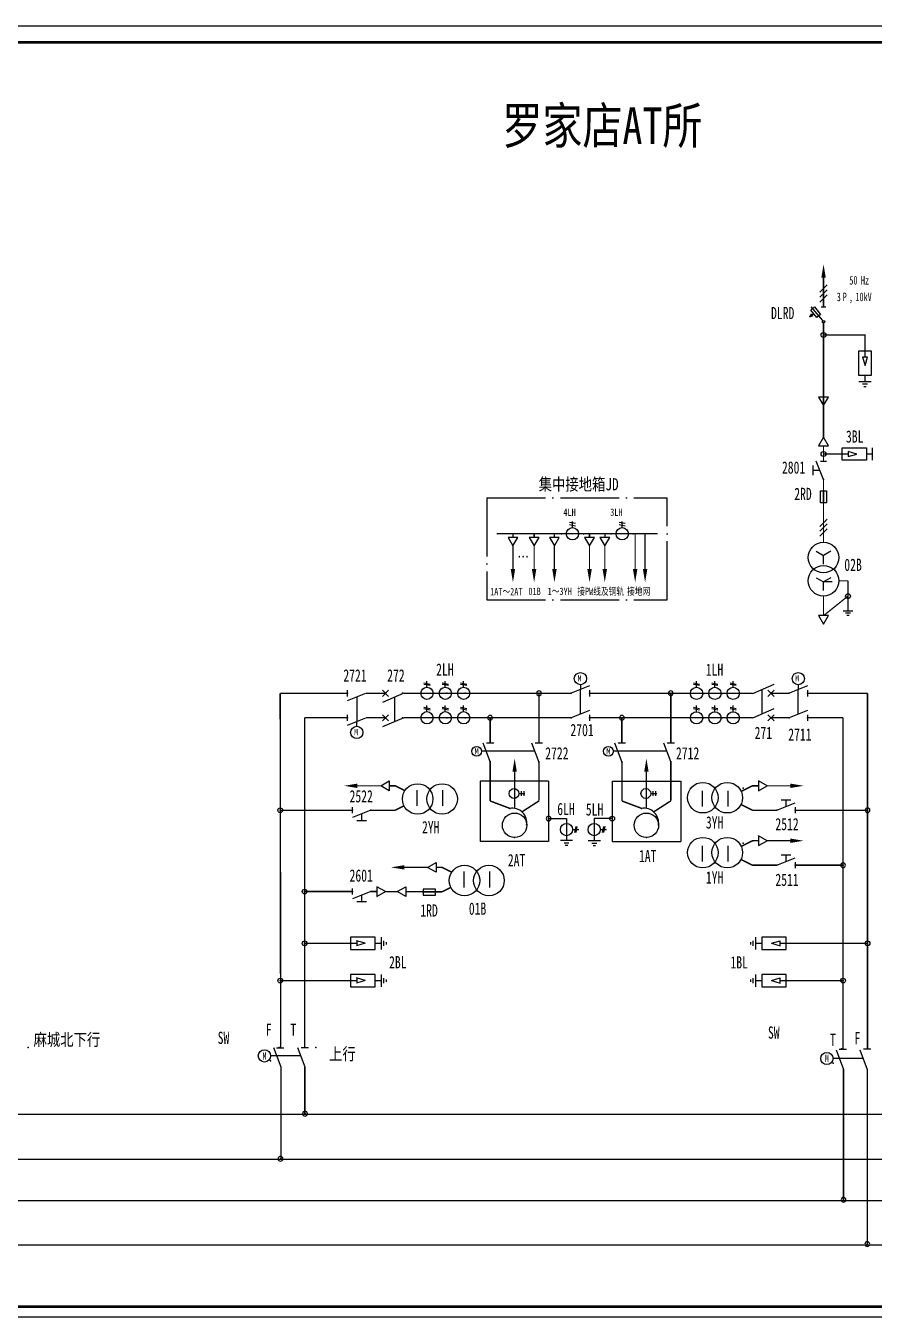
# Model space of a CAD drawing. Header units: millimetres. Extents: x 10667 to 23854, y -3427 to -2899.
# Drawn here: x 12888 to 13235, y -3427 to -2899 of the extents above; entities that cross this region are included whole.
import ezdxf
from ezdxf.enums import TextEntityAlignment as Align

# ---------------------------------------------------------------- set-up
doc = ezdxf.new("R2010")
doc.units = ezdxf.units.MM
doc.header["$LTSCALE"] = 10
doc.linetypes.add('ACAD_ISO04W100', pattern=[30, 24, -3, 0, -3])
doc.linetypes.add('DASHED', pattern=[11, 5, 0.5, 5, 0.5])
for name, color, linetype in [('3', 3, 'Continuous'), ('4', 1, 'Continuous'), ('BBLOCK', 2, 'DASHED'), ('BLOCK', 3, 'Continuous'), ('BOX', 7, 'Continuous'), ('DASHED', 6, 'Continuous'), ('DLINE', 1, 'Continuous'), ('LINE', 7, 'Continuous'), ('PLINE', 1, 'Continuous'), ('TEXT', 2, 'Continuous'), ('设    备', 3, 'Continuous'), ('设备编号', 2, 'Continuous'), ('连 接 线', 1, 'Continuous')]:
    doc.layers.add(name, color=color, linetype=linetype)
doc.styles.add('HZ', font='SimSun.ttf', dxfattribs={"width": 0.7})
doc.styles.add('ITALIC', font='NSimSun.ttf', dxfattribs={"width": 0.7})
doc.styles.add('JH1', font='NSimSun.ttf', dxfattribs={"width": 0.8})
doc.styles.add('ROMNAS', font='NSimSun.ttf', dxfattribs={"width": 0.7})

# ---------------------------------------------------------------- blocks, each defined once
blk = doc.blocks.new('$RDQX')
for p, q in [((-1.25, 2.5), (1.25, 2.5)), ((-1.25, -2.5), (-1.25, 2.5)), ((1.25, 2.5), (1.25, -2.5)), ((1.25, -2.5), (-1.25, -2.5))]:
    blk.add_line(p, q)
at = {"layer": 'DLINE', "const_width": 0.6}
blk.add_lwpolyline([(0, 2.5), (0, -2.5)], dxfattribs=at)
at = {"layer": 'DLINE'}
for p in [(0, 2.5), (0, -2.5)]:
    blk.add_point(p, dxfattribs=at)
at = {"style": 'HZ', "width": 0.76}
blk.add_attdef('序号', (1.71, -2.68), '', height=4, dxfattribs=at)
at = {"style": 'HZ', "width": 0.76, "flags": 1}
for tag, p in [('符号', (1.59, -7.12)), ('名称', (1.59, -11.42)), ('规格', (1.59, -20.01)), ('型号', (1.59, -15.71)), ('单位', (1.59, -24.45)), ('数量', (1.84, -28.88))]:
    blk.add_attdef(tag, p, '', height=4, dxfattribs=at)
blk = doc.blocks.new('$JT')
at = {"color": 3}
blk.add_lwpolyline([(0, 0, 1.8, 0, 0), (0, 5.41, 0, 0, 0)], format="xyseb", dxfattribs=at)
blk = doc.blocks.new('$$LHX')
for p, q in [((3.79, 1.25), (3.29, -1.25)), ((4.29, 1.25), (3.79, -1.25)), ((2.5, 0), (5, 0))]:
    blk.add_line(p, q)
blk.add_circle((0, 0), 2.5)
blk = doc.blocks.new('$$POINT', base_point=(176.43, 371.44))
blk.add_point((176.43, 371.44))
blk = doc.blocks.new('$$DD', base_point=(181.79, 368.35))
at = {"layer": 'BLOCK', "color": 2}
blk.add_circle((181.79, 368.35), 0.971, dxfattribs=at)
at = {"xscale": 1.428571, "yscale": 1.428571, "zscale": 1.428571}
for rotation in [270, 180, 90]:
    blk.add_blockref('$$POINT', (181.79, 368.35), dxfattribs=dict(at, rotation=rotation))
blk.add_blockref('$$POINT', (181.79, 368.35), dxfattribs=at)
blk = doc.blocks.new('$BLQX')
for p, q in [((-2.5, -10), (-2.5, 0)), ((-2.5, 0), (2.5, 0)), ((2.5, 0), (2.5, -10)), ((0, -6), (-1.08, -2.46)), ((-1.07, -2.5), (1.08, -2.5)), ((0, -6), (1.08, -2.46)), ((2.5, -10), (-2.5, -10)), ((-2.5, -12.5), (2.5, -12.5)), ((-1, -13.5), (1, -13.5)), ((-0.5, -14.5), (0.5, -14.5))]:
    blk.add_line(p, q)
at = {"layer": 'DLINE', "const_width": 0.6}
for points in [[(0, -2.5), (0, 0)], [(0, -10), (0, -12.5)]]:
    blk.add_lwpolyline(points, dxfattribs=at)
at = {"style": 'HZ', "width": 0.76, "flags": 1}
for tag, p in [('符号', (3.73, -14.77)), ('名称', (3.73, -19.07)), ('型号', (3.73, -23.36)), ('规格', (3.73, -27.66)), ('单位', (3.73, -32.1)), ('数量', (3.99, -36.53))]:
    blk.add_attdef(tag, p, '', height=4, dxfattribs=at)
at = {"style": 'HZ', "width": 0.76}
blk.add_attdef('序号', (3.86, -10.33), '', height=4, dxfattribs=at)
blk = doc.blocks.new('$ZOBYQX')
blk.add_circle((0, 0), 5)
blk.add_arc((-1, 1), 6, 350.5377, 99.4623)
for p in [(-1.99, 6.92), (0, -5)]:
    blk.add_point(p)
at = {"style": 'HZ', "width": 0.76}
blk.add_attdef('序号', (5.33, -2.35), '', height=4, dxfattribs=at)
at = {"style": 'HZ', "width": 0.76, "flags": 1}
for tag, p in [('符号', (5.21, -6.8)), ('名称', (5.21, -11.09)), ('规格', (5.21, -19.68)), ('型号', (5.21, -15.39)), ('单位', (5.21, -24.12)), ('数量', (5.46, -28.55))]:
    blk.add_attdef(tag, p, '', height=4, dxfattribs=at)

msp = doc.modelspace()

# ---------------------------------------------------------------- linework, layer by layer
for p, q in [((13210.18, -3082.57), (13210.18, -3078.57)), ((13214.44, -3084.32), (13211.44, -3076.82)), ((13213.19, -3076.82), (13215.69, -3076.82)), ((13212.94, -3080.57), (13210.18, -3080.57)), ((13114.97, -3168.22), (13114.97, -3170.22)), ((13185.47, -3171.74), (13194.22, -3167.99)), ((13204.12, -3168.22), (13204.12, -3170.22)), ((13019.72, -3172.97), (13019.72, -3170.47)), ((13019.72, -3174.72), (13027.22, -3171.72)), ((13023.47, -3173.22), (13023.47, -3183.22)), ((13034.03, -3170.47), (13036.53, -3172.97)), ((13034.03, -3172.97), (13036.53, -3170.47)), ((13042.78, -3171.72), (13034.03, -3175.47)), ((13118.72, -3168.72), (13111.22, -3171.72)), ((13114.97, -3180.22), (13114.97, -3170.22)), ((13118.72, -3170.47), (13118.72, -3172.97)), ((13194.22, -3172.99), (13191.72, -3170.49)), ((13194.22, -3170.49), (13191.72, -3172.99)), ((13207.87, -3168.72), (13200.37, -3171.72)), ((13204.12, -3180.22), (13204.12, -3170.22)), ((13207.87, -3170.47), (13207.87, -3172.97)), ((13118.72, -3178.72), (13111.22, -3181.72)), ((13185.47, -3181.74), (13194.22, -3177.99)), ((13207.87, -3178.72), (13200.37, -3181.72)), ((13019.72, -3182.97), (13019.72, -3180.47)), ((13019.72, -3184.72), (13027.22, -3181.72)), ((13023.47, -3185.22), (13023.47, -3183.22)), ((13034.03, -3182.97), (13036.53, -3180.47)), ((13034.03, -3180.47), (13036.53, -3182.97)), ((13042.78, -3181.72), (13034.03, -3185.47)), ((13118.72, -3180.47), (13118.72, -3182.97)), ((13194.22, -3180.49), (13191.72, -3182.99)), ((13194.22, -3182.99), (13191.72, -3180.49)), ((13207.87, -3180.47), (13207.87, -3182.97)), ((13089.78, -3212.75), (13092.3, -3212.75)), ((13090.84, -3213.69), (13090.84, -3211.69)), ((13091.84, -3211.69), (13091.84, -3213.69)), ((13143.69, -3212.75), (13146.21, -3212.75)), ((13144.75, -3213.69), (13144.75, -3211.69)), ((13145.75, -3211.69), (13145.75, -3213.69)), ((13197.11, -3215.28), (13201.11, -3215.28)), ((13199.11, -3218.04), (13199.11, -3215.28)), ((13021.74, -3220.79), (13021.74, -3218.29)), ((13029.24, -3219.54), (13021.74, -3222.54)), ((13025.49, -3221.04), (13025.49, -3223.8)), ((13195.36, -3219.54), (13202.86, -3216.54)), ((13202.86, -3218.29), (13202.86, -3220.79)), ((13027.49, -3223.8), (13023.49, -3223.8)), ((13111.78, -3231.96), (13106.78, -3231.96)), ((13110.28, -3232.96), (13108.28, -3232.96)), ((13109.78, -3233.96), (13108.78, -3233.96)), ((13118.15, -3231.96), (13123.15, -3231.96)), ((13119.65, -3232.96), (13121.65, -3232.96)), ((13120.15, -3233.96), (13121.15, -3233.96)), ((13195.36, -3242.01), (13202.86, -3239.01)), ((13197.11, -3237.75), (13201.11, -3237.75)), ((13199.11, -3240.51), (13199.11, -3237.75)), ((13202.86, -3240.76), (13202.86, -3243.26)), ((13021.74, -3254.04), (13021.74, -3251.54)), ((13029.24, -3252.79), (13021.74, -3255.79)), ((13027.49, -3257.05), (13023.49, -3257.05)), ((13025.49, -3254.29), (13025.49, -3257.05))]:
    msp.add_line(p, q)
at = {"color": 7}
for p, q in [((13213.19, -3088.89), (13215.69, -3088.89)), ((13213.19, -3093.89), (13213.19, -3088.89)), ((13215.69, -3088.89), (13215.69, -3093.89)), ((13215.69, -3093.89), (13213.19, -3093.89)), ((13110.47, -3101.69), (13112.97, -3102.19)), ((13110.47, -3102.69), (13112.97, -3103.19)), ((13111.72, -3103.98), (13111.72, -3101.48)), ((13130.84, -3101.69), (13133.34, -3102.19)), ((13130.84, -3102.69), (13133.34, -3103.19)), ((13132.09, -3103.98), (13132.09, -3101.48))]:
    msp.add_line(p, q, dxfattribs=at)
at = {"color": 3}
for p, q in [((13096.35, -3195.41), (13074.54, -3195.41)), ((13150.26, -3195.41), (13128.45, -3195.41))]:
    msp.add_line(p, q, dxfattribs=at)
at = {"color": 7, "const_width": 0.5}
for points in [[(13107.22, -3106.48), (13116.22, -3106.48)], [(13127.59, -3106.48), (13136.59, -3106.48)]]:
    msp.add_lwpolyline(points, dxfattribs=at)
at = {"color": 7}
for points in [[(13087.38, -3120.94, 1.8, 0, 0), (13087.38, -3126.35, 0, 0, 0)], [(13096.05, -3120.94, 1.8, 0, 0), (13096.05, -3126.35, 0, 0, 0)], [(13104.35, -3120.94, 1.8, 0, 0), (13104.36, -3126.35, 0, 0, 0)], [(13118.72, -3120.94, 1.8, 0, 0), (13118.72, -3126.35, 0, 0, 0)], [(13124.95, -3120.94, 1.8, 0, 0), (13124.95, -3126.35, 0, 0, 0)], [(13137.39, -3120.94, 1.8, 0, 0), (13137.39, -3126.35, 0, 0, 0)], [(13141.44, -3120.94, 1.8, 0, 0), (13141.44, -3126.35, 0, 0, 0)], [(13088.07, -3203.78, 1.8, 0, 0), (13088.07, -3198.37, 0, 0, 0)], [(13141.98, -3203.78, 1.8, 0, 0), (13141.98, -3198.37, 0, 0, 0)]]:
    msp.add_lwpolyline(points, format="xyseb", dxfattribs=at)
at = {"color": 1, "const_width": 0.6}
for points in [[(13088.07, -3203.78), (13088.07, -3218.93)], [(13141.98, -3203.78), (13141.98, -3218.93)], [(13086.07, -3218.76), (13078.07, -3215.76)], [(13091.02, -3220.23), (13098.04, -3215.71)], [(13139.98, -3218.76), (13131.98, -3215.76)], [(13144.93, -3220.23), (13151.95, -3215.71)]]:
    msp.add_lwpolyline(points, dxfattribs=at)
at = {"color": 7}
for centre, radius in [((13111.72, -3106.48), 2.5), ((13132.09, -3106.48), 2.5), ((13214.44, -3116.21), 6.25)]:
    msp.add_circle(centre, radius, dxfattribs=at)
for centre, radius in [((13114.97, -3165.72), 2.5), ((13204.12, -3165.72), 2.5), ((13023.47, -3187.72), 2.5), ((13087.84, -3212.69), 2), ((13141.75, -3212.69), 2)]:
    msp.add_circle(centre, radius)
for p in [(13214.44, -3076.82), (13214.44, -3084.32), (13019.72, -3171.72), (13042.22, -3171.72), (13060.28, -3171.72), (13067.78, -3171.72), (13111.22, -3171.72), (13118.72, -3171.72), (13165.47, -3171.74), (13172.97, -3171.74), (13200.37, -3171.72), (13207.87, -3171.72), (13019.72, -3181.72), (13042.22, -3181.72), (13060.28, -3181.72), (13067.78, -3181.72), (13111.22, -3181.72), (13118.72, -3181.72), (13165.47, -3181.74), (13172.97, -3181.74), (13200.37, -3181.72), (13207.87, -3181.72), (13021.74, -3219.54), (13029.24, -3219.54), (13195.36, -3219.54), (13202.86, -3219.54), (13195.36, -3242.01), (13202.86, -3242.01), (13021.74, -3252.79), (13029.24, -3252.79)]:
    msp.add_point(p)
for p in [(13107.22, -3106.48), (13116.22, -3106.48), (13127.59, -3106.48), (13136.59, -3106.48)]:
    msp.add_point(p, dxfattribs=at)
at = {"color": 4}
for p in [(13078.04, -3191.91), (13098.04, -3191.91), (13131.95, -3191.91), (13151.95, -3191.91), (13078.04, -3199.91), (13098.04, -3199.91), (13131.95, -3199.91), (13151.95, -3199.91)]:
    msp.add_point(p, dxfattribs=at)
at = {"layer": '4', "color": 5}
for p, q in [((12671.91, -3343.83), (12998.17, -3343.83)), ((12943.05, -3343.83), (13449.62, -3343.83)), ((12671.92, -3362.22), (12996.77, -3362.22)), ((12941.93, -3362.22), (13453.56, -3362.22)), ((12672.36, -3379.08), (12998.75, -3379.08)), ((12944.25, -3379.08), (13448.3, -3379.08)), ((12672.51, -3397.22), (12993.97, -3397.22)), ((12939.46, -3397.22), (13332.66, -3397.22))]:
    msp.add_line(p, q, dxfattribs=at)
at = {"layer": '4', "color": 2}
msp.add_lwpolyline([(10666.54, -2898.77), (23853.86, -2898.77), (23853.86, -3426.84), (10666.54, -3426.84)], close=True, dxfattribs=at)
at = {"layer": 'BBLOCK', "linetype": 'Continuous'}
for p, q in [((13039.03, -3183.33), (13039.03, -3173.33)), ((13189.22, -3170.13), (13189.22, -3180.13))]:
    msp.add_line(p, q, dxfattribs=at)
at = {"layer": 'BLOCK', "color": 7}
for p, q in [((13214.44, -3067.04), (13212.44, -3070.51)), ((13216.44, -3070.51), (13214.44, -3067.04)), ((13212.44, -3070.51), (13216.44, -3070.51)), ((13215.94, -3100.46), (13212.94, -3103.46)), ((13215.94, -3102.46), (13212.94, -3105.46)), ((13215.94, -3104.46), (13212.94, -3107.46)), ((13085.38, -3107.98), (13087.38, -3111.44)), ((13089.38, -3107.98), (13085.38, -3107.98)), ((13087.38, -3111.44), (13089.38, -3107.98)), ((13094.05, -3107.98), (13096.05, -3111.44)), ((13098.05, -3107.98), (13094.05, -3107.98)), ((13096.05, -3111.44), (13098.05, -3107.98)), ((13106.35, -3107.98), (13102.35, -3107.98)), ((13102.35, -3107.98), (13104.35, -3111.44)), ((13104.35, -3111.44), (13106.35, -3107.98)), ((13116.72, -3107.98), (13118.72, -3111.44)), ((13120.72, -3107.98), (13116.72, -3107.98)), ((13118.72, -3111.44), (13120.72, -3107.98)), ((13122.95, -3107.98), (13124.95, -3111.44)), ((13126.95, -3107.98), (13122.95, -3107.98)), ((13124.95, -3111.44), (13126.95, -3107.98)), ((13216.44, -3139.96), (13212.44, -3139.96)), ((13212.44, -3139.96), (13214.44, -3143.42)), ((13214.44, -3143.42), (13216.44, -3139.96)), ((13222.44, -3137.96), (13226.44, -3137.96)), ((13225.44, -3138.96), (13223.44, -3138.96)), ((13224.94, -3139.96), (13223.94, -3139.96))]:
    msp.add_line(p, q, dxfattribs=at)
at = {"layer": 'BLOCK'}
for p, q in [((13075.04, -3191.91), (13078.04, -3199.91)), ((13076.54, -3191.91), (13079.54, -3191.91)), ((13095.04, -3191.91), (13098.04, -3199.91)), ((13096.54, -3191.91), (13099.54, -3191.91)), ((13128.95, -3191.91), (13131.95, -3199.91)), ((13130.45, -3191.91), (13133.45, -3191.91)), ((13148.95, -3191.91), (13151.95, -3199.91)), ((13150.45, -3191.91), (13153.45, -3191.91)), ((13048.2, -3217.78), (13048.2, -3211.28)), ((13058.7, -3217.78), (13058.7, -3211.28)), ((13164.77, -3211.57), (13164.77, -3218.07)), ((13175.27, -3211.57), (13175.27, -3218.07)), ((13164.77, -3234.04), (13164.77, -3240.54)), ((13175.27, -3234.04), (13175.27, -3240.54)), ((13067.36, -3251.14), (13067.36, -3244.64)), ((13077.86, -3251.14), (13077.86, -3244.64))]:
    msp.add_line(p, q, dxfattribs=at)
at = {"layer": 'BLOCK', "linetype": 'DASHED'}
for p, q in [((13101.95, -3207.66), (13073.91, -3207.66)), ((13073.91, -3207.66), (13073.91, -3232.33)), ((13101.95, -3207.66), (13101.95, -3232.33)), ((13127.98, -3207.66), (13127.98, -3232.33)), ((13127.98, -3207.66), (13156.02, -3207.66)), ((13156.02, -3207.66), (13156.02, -3232.33)), ((13101.95, -3232.33), (13073.91, -3232.33)), ((13127.98, -3232.33), (13156.02, -3232.33))]:
    msp.add_line(p, q, dxfattribs=at)
at = {"layer": 'BLOCK', "color": 5}
for p, q in [((13101.95, -3222.94), (13107.1, -3222.94)), ((13107.1, -3222.94), (13109.28, -3222.94)), ((13109.28, -3222.94), (13109.28, -3231.96)), ((13120.65, -3222.94), (13120.65, -3231.96)), ((13122.83, -3222.94), (13120.65, -3222.94)), ((13127.98, -3222.94), (13122.83, -3222.94))]:
    msp.add_line(p, q, dxfattribs=at)
at = {"layer": 'BLOCK', "color": 7}
for centre, radius in [((13214.44, -3125.71), 6.25), ((13224.44, -3131.96), 1)]:
    msp.add_circle(centre, radius, dxfattribs=at)
at = {"layer": 'BLOCK'}
for centre, radius in [((13072.54, -3195.41), 2), ((13126.45, -3195.41), 2), ((13048.4, -3214.93), 6.25), ((13058.4, -3214.93), 6.25), ((13165.06, -3214.41), 6.25), ((13175.06, -3214.41), 6.25), ((13165.06, -3236.88), 6.25), ((13175.06, -3236.88), 6.25), ((13067.56, -3248.29), 6.25), ((13077.56, -3248.29), 6.25)]:
    msp.add_circle(centre, radius, dxfattribs=at)
at = {"layer": 'BOX', "const_width": 1.05}
msp.add_lwpolyline([(10677.66, -2905.48), (23845.41, -2905.48), (23845.41, -3422.56), (10677.66, -3422.56)], close=True, dxfattribs=at)
at = {"layer": 'DASHED', "color": 7, "linetype": 'DASHED', "ltscale": 0.5, "const_width": 0.5}
for points in [[(13087.38, -3111.44), (13087.38, -3121.44)], [(13096.05, -3111.44), (13096.05, -3121.44)], [(13104.35, -3111.44), (13104.35, -3121.44)]]:
    msp.add_lwpolyline(points, dxfattribs=at)
at = {"layer": 'DLINE', "const_width": 0.6}
for points in [[(13019.72, -3171.72), (12992.17, -3171.72)], [(12992.17, -3171.72), (12992.36, -3316.7)], [(13027.22, -3171.72), (13035.28, -3171.72)], [(13042.78, -3171.72), (13111.22, -3171.72)], [(13098.04, -3191.91), (13098.04, -3171.72)], [(13118.72, -3171.72), (13185.51, -3171.72)], [(13151.95, -3191.91), (13151.95, -3171.72)], [(13192.99, -3171.72), (13200.37, -3171.72)], [(13207.87, -3171.72), (13232.44, -3171.72)], [(13232.44, -3316.95), (13232.44, -3171.72)], [(13019.72, -3181.72), (13002.17, -3181.72)], [(13002.17, -3200.75), (13002.17, -3181.72)], [(13035.28, -3181.72), (13027.22, -3181.72)], [(13042.78, -3181.72), (13111.22, -3181.72)], [(13078.04, -3191.91), (13078.04, -3181.72)], [(13118.72, -3181.72), (13185.51, -3181.72)], [(13131.95, -3191.91), (13131.95, -3181.72)], [(13192.95, -3181.72), (13200.37, -3181.72)], [(13207.87, -3181.72), (13222.44, -3181.72)], [(13222.44, -3250.66), (13222.44, -3181.72)], [(13078.07, -3199.36), (13078.07, -3215.76)], [(13098.07, -3199.36), (13098.07, -3212.26)], [(13131.98, -3199.36), (13131.98, -3215.76)], [(13151.98, -3199.36), (13151.98, -3212.26)], [(13002.17, -3316.48), (13002.17, -3200.75)], [(13078.07, -3211.56), (13078.07, -3215.6)], [(13098.07, -3211.56), (13098.07, -3215.6)], [(13131.98, -3211.56), (13131.98, -3215.6)], [(13151.98, -3211.56), (13151.98, -3215.6)], [(13021.74, -3219.54), (12992.17, -3219.54)], [(13039.24, -3219.54), (13029.24, -3219.54)], [(13185.36, -3219.54), (13195.36, -3219.54)], [(13202.86, -3219.54), (13232.44, -3219.54)], [(13185.36, -3242.01), (13195.36, -3242.01)], [(13202.86, -3242.01), (13222.44, -3242.01)], [(13021.74, -3252.79), (13002.17, -3252.79)], [(13058.41, -3252.9), (13043.52, -3252.79)], [(13222.44, -3317.28), (13222.44, -3250.66)], [(13020.99, -3273.96), (13002.17, -3273.96)], [(13199.2, -3273.96), (13232.44, -3273.96)], [(13020.99, -3289.21), (12992.17, -3289.21)], [(13199.2, -3289.21), (13222.44, -3289.21)]]:
    msp.add_lwpolyline(points, dxfattribs=at)
at = {"layer": 'LINE', "color": 7, "linetype": 'DASHED'}
for p, q in [((13215.94, -3004.72), (13212.94, -3007.72)), ((13215.94, -3006.72), (13212.94, -3009.72)), ((13215.94, -3008.72), (13212.94, -3011.72)), ((13228.93, -3031.73), (13233.93, -3031.73)), ((13228.93, -3041.73), (13228.93, -3031.73)), ((13232.43, -3034.23), (13230.43, -3034.23)), ((13230.43, -3034.23), (13231.43, -3037.73)), ((13231.43, -3037.73), (13232.43, -3034.23)), ((13233.93, -3031.73), (13233.93, -3041.73)), ((13233.93, -3041.73), (13228.93, -3041.73)), ((13228.93, -3044.23), (13233.93, -3044.23)), ((13230.43, -3045.23), (13232.43, -3045.23)), ((13230.93, -3046.23), (13231.93, -3046.23)), ((13216.44, -3050.62), (13212.44, -3050.62)), ((13212.44, -3050.62), (13214.44, -3054.09)), ((13214.44, -3054.09), (13216.44, -3050.62))]:
    msp.add_line(p, q, dxfattribs=at)
at = {"layer": 'LINE', "color": 7, "linetype": 'ACAD_ISO04W100', "ltscale": 0.1}
for p, q in [((13076.7, -3091.8), (13150.48, -3091.8)), ((13076.7, -3091.8), (13076.7, -3133.48)), ((13150.48, -3133.48), (13150.48, -3091.8)), ((13076.7, -3133.48), (13150.48, -3133.48))]:
    msp.add_line(p, q, dxfattribs=at)
at = {"layer": 'LINE', "color": 7, "linetype": 'DASHED'}
msp.add_lwpolyline([(13214.44, -3001.72, 1.8, 0, 0), (13214.44, -2996.31, 0, 0, 0)], format="xyseb", dxfattribs=at)
at = {"layer": 'LINE', "color": 7, "linetype": 'DASHED', "const_width": 0.6}
for points in [[(13214.44, -3001.22), (13214.44, -3013.72)], [(13214.44, -3019.72), (13214.44, -3026.22)], [(13214.44, -3025.22), (13231.44, -3025.22), (13231.44, -3031.72)], [(13214.44, -3026.22), (13214.44, -3067.01)], [(13231.43, -3034.23), (13231.43, -3031.73)], [(13231.43, -3041.73), (13231.43, -3044.23)]]:
    msp.add_lwpolyline(points, dxfattribs=at)
at = {"layer": 'LINE', "color": 7, "linetype": 'DASHED'}
msp.add_circle((13214.44, -3025.22), 1, dxfattribs=at)
at = {"layer": 'PLINE', "color": 7}
msp.add_line((13124.95, -3106.48), (13124.95, -3107.98), dxfattribs=at)
for points, const_width in [([(13214.44, -3070.51), (13214.44, -3076.82)], 0.5), ([(13214.44, -3088.89), (13214.44, -3093.89)], 0.6), ([(13214.44, -3084.32), (13214.44, -3109.96)], 0.5), ([(13080.75, -3106.48), (13146.53, -3106.48)], 0.5), ([(13087.38, -3106.48), (13087.38, -3107.98)], 0.6), ([(13096.05, -3106.48), (13096.05, -3107.98)], 0.6), ([(13104.35, -3106.48), (13104.35, -3107.98)], 0.6), ([(13118.72, -3106.48), (13118.72, -3107.98)], 0.6), ([(13137.39, -3106.34), (13137.39, -3120.94)], 0.5), ([(13141.44, -3106.34), (13141.44, -3120.94)], 0.5), ([(13118.72, -3111.44), (13118.72, -3121.44)], 0.5), ([(13124.95, -3111.44), (13124.95, -3121.44)], 0.5), ([(13220.69, -3125.71), (13224.44, -3125.71)], 0.5), ([(13224.44, -3125.71), (13224.44, -3131.96)], 0.5), ([(13214.44, -3131.96), (13214.44, -3139.96)], 0.5), ([(13224.44, -3131.96), (13214.44, -3139.96)], 0.5), ([(13224.44, -3131.96), (13224.44, -3137.96)], 0.5)]:
    msp.add_lwpolyline(points, dxfattribs=dict(at, const_width=const_width))
at = {"layer": 'PLINE', "const_width": 0.6}
for points in [[(12992.47, -3324.38), (12992.48, -3362.08)], [(13002.22, -3324.49), (13002.24, -3343.61)], [(13222.58, -3325.41), (13222.59, -3378.91)], [(13232.33, -3325.52), (13232.35, -3396.74)]]:
    msp.add_lwpolyline(points, dxfattribs=at)
at = {"layer": 'PLINE', "color": 7}
for p in [(13214.44, -3088.89), (13214.44, -3093.89)]:
    msp.add_point(p, dxfattribs=at)
at = {"layer": '设    备', "color": 3}
for p, q in [((13209.18, -3014.98), (13210.72, -3013.71)), ((13211.72, -3018.07), (13209.18, -3014.98)), ((13214.12, -3019.33), (13209.44, -3013.72)), ((13210.72, -3013.71), (13213.26, -3016.8)), ((13213.44, -3013.72), (13215.44, -3013.72)), ((13210.45, -3016.53), (13208.9, -3017.8)), ((13208.9, -3017.8), (13209.68, -3016.6)), ((13208.9, -3017.8), (13210.23, -3017.27)), ((13213.26, -3016.8), (13211.72, -3018.07)), ((13222.01, -3076.36), (13222.01, -3071.36)), ((13222.01, -3071.36), (13232.01, -3071.36)), ((13224.51, -3072.86), (13224.51, -3074.86)), ((13228.01, -3073.86), (13224.51, -3072.86)), ((13232.01, -3071.36), (13232.01, -3076.36)), ((13234.51, -3076.36), (13234.51, -3071.36)), ((13232.01, -3076.36), (13222.01, -3076.36)), ((13224.51, -3074.86), (13228.01, -3073.86)), ((13000.5, -3320), (12988.22, -3320)), ((13230.61, -3321.04), (13218.33, -3321.04))]:
    msp.add_line(p, q, dxfattribs=at)
at = {"layer": '设    备', "color": 7}
for p, q in [((13211.41, -3113.6), (13214.44, -3115.35)), ((13217.47, -3113.6), (13214.44, -3115.35)), ((13214.44, -3118.85), (13214.44, -3115.35)), ((13211.41, -3124.43), (13214.44, -3126.18)), ((13217.47, -3124.43), (13214.44, -3126.18)), ((13217.94, -3126.18), (13214.44, -3126.18)), ((13214.44, -3129.68), (13214.44, -3126.18))]:
    msp.add_line(p, q, dxfattribs=at)
at = {"layer": '设    备'}
for p, q in [((12989.49, -3316.5), (12992.49, -3324.5)), ((12990.72, -3316.71), (12993.72, -3316.71)), ((12999.22, -3316.5), (13002.22, -3324.5)), ((13000.72, -3316.5), (13003.72, -3316.5)), ((13219.6, -3317.54), (13222.6, -3325.54)), ((13220.83, -3317.26), (13223.83, -3317.26)), ((13229.33, -3317.54), (13232.33, -3325.54)), ((13230.83, -3317.05), (13233.83, -3317.05))]:
    msp.add_line(p, q, dxfattribs=at)
at = {"layer": '设    备', "color": 3, "const_width": 0.6}
for points in [[(13224.51, -3073.86), (13222.01, -3073.86)], [(13232.01, -3073.86), (13234.51, -3073.86)]]:
    msp.add_lwpolyline(points, dxfattribs=at)
at = {"layer": '设    备'}
for centre, radius in [((13214.44, -3019.72), 0.5), ((12985.72, -3320), 2.5), ((13215.83, -3321.04), 2.5)]:
    msp.add_circle(centre, radius, dxfattribs=at)
at = {"layer": '设    备', "color": 3}
for p in [(13181.61, -3210.56), (13181.61, -3233.03)]:
    msp.add_point(p, dxfattribs=at)
at = {"layer": '设    备'}
for p in [(12889.09, -3316.51), (12991.72, -3316.5), (13006.72, -3316.5), (13221.83, -3317.05)]:
    msp.add_point(p, dxfattribs=at)
at = {"layer": '设    备', "color": 4}
for p in [(12988.23, -3321.99), (13218.34, -3323.03)]:
    msp.add_point(p, dxfattribs=at)
at = {"layer": '连 接 线', "color": 3}
for p, q in [((13033.28, -3209.54), (13036.74, -3207.54)), ((13036.74, -3211.54), (13033.28, -3209.54)), ((13036.74, -3207.54), (13036.74, -3211.54)), ((13191.33, -3209.54), (13187.86, -3207.54)), ((13187.86, -3207.54), (13187.86, -3211.54)), ((13187.86, -3211.54), (13191.33, -3209.54)), ((13187.86, -3230.01), (13187.86, -3234.01)), ((13191.33, -3232.01), (13187.86, -3230.01)), ((13187.86, -3234.01), (13191.33, -3232.01)), ((13052.44, -3242.9), (13055.91, -3240.9)), ((13055.91, -3240.9), (13055.91, -3244.9)), ((13055.91, -3244.9), (13052.44, -3242.9)), ((13035.21, -3252.79), (13031.74, -3250.79)), ((13031.74, -3250.79), (13031.74, -3254.79)), ((13031.74, -3254.79), (13035.21, -3252.79)), ((13040.05, -3252.79), (13043.52, -3250.79)), ((13043.52, -3254.79), (13040.05, -3252.79)), ((13043.52, -3250.79), (13043.52, -3254.79))]:
    msp.add_line(p, q, dxfattribs=at)
at = {"layer": '连 接 线', "const_width": 0.6}
for points in [[(13214.44, -3073.85), (13222, -3073.85)], [(13039.24, -3209.54), (13036.74, -3209.54)], [(13185.36, -3209.54), (13187.86, -3209.54)], [(13185.36, -3232.01), (13187.86, -3232.01)], [(13058.41, -3242.9), (13055.91, -3242.9)], [(13029.24, -3252.79), (13031.74, -3252.79)]]:
    msp.add_lwpolyline(points, dxfattribs=at)
at = {"layer": '连 接 线', "color": 6, "linetype": 'DASHED', "ltscale": 0.5, "const_width": 0.5}
for points in [[(13033.28, -3209.54), (13023.28, -3209.54)], [(13191.33, -3209.54), (13201.33, -3209.54)], [(13191.33, -3232.01), (13201.33, -3232.01)], [(13052.44, -3242.9), (13042.44, -3242.9)], [(13035.21, -3252.79), (13040.05, -3252.79)]]:
    msp.add_lwpolyline(points, dxfattribs=at)
at = {"layer": '连 接 线', "color": 3, "const_width": 0.6}
for points in [[(13039.24, -3209.54), (13043.17, -3211.5)], [(13185.36, -3209.54), (13180.76, -3211.84)], [(13039.24, -3219.54), (13042.82, -3217.75)], [(13185.36, -3219.54), (13180.66, -3217.19)], [(13185.36, -3232.01), (13180.76, -3234.31)], [(13185.36, -3242.01), (13180.66, -3239.66)], [(13058.41, -3242.9), (13062.33, -3244.86)], [(13058.41, -3252.9), (13061.98, -3251.11)]]:
    msp.add_lwpolyline(points, dxfattribs=at)
at = {"layer": '连 接 线', "color": 3}
msp.add_circle((13214.44, -3073.85), 1, dxfattribs=at)
for p in [(13039.24, -3209.54), (13185.36, -3209.54), (13185.36, -3232.01), (13058.41, -3242.9)]:
    msp.add_point(p, dxfattribs=at)

# ---------------------------------------------------------------- block references
at = {"layer": 'BLOCK'}
for name, p, rotation in [('$$LHX', (13052.22, -3171.72), 90), ('$$LHX', (13059.72, -3171.72), 90), ('$$LHX', (13067.22, -3171.72), 90), ('$$LHX', (13162.51, -3171.74), 90), ('$$LHX', (13170.01, -3171.74), 90), ('$$LHX', (13177.51, -3171.74), 90), ('$$LHX', (13052.22, -3181.72), 90), ('$$LHX', (13059.72, -3181.72), 90), ('$$LHX', (13067.22, -3181.72), 90), ('$$LHX', (13162.51, -3181.74), 90), ('$$LHX', (13170.01, -3181.74), 90), ('$$LHX', (13177.51, -3181.74), 90), ('$$DD', (12992.17, -3219.54), 270), ('$ZOBYQX', (13088.06, -3225.68), 359.9999985530559), ('$ZOBYQX', (13141.97, -3225.68), 359.9999985530559), ('$$DD', (13127.98, -3222.94), 1.446944142789793e-06), ('$$DD', (13002.17, -3252.79), 270), ('$$DD', (13002.17, -3273.96), 90.00000128191111), ('$$DD', (13232.44, -3273.96), 270), ('$$DD', (12992.17, -3289.21), 90.00000128191111), ('$$DD', (13222.44, -3289.21), 270)]:
    msp.add_blockref(name, p, dxfattribs=dict(at, rotation=rotation))
at = {"layer": 'BLOCK', "xscale": -1}
for name, p, rotation in [('$$DD', (13098.04, -3171.72), 359.9999985530559), ('$$DD', (13151.95, -3171.72), 359.9999985530559), ('$$DD', (13078.04, -3181.72), 359.9999985530559), ('$$DD', (13131.95, -3181.72), 359.9999985530559), ('$$DD', (13232.44, -3219.54), 90), ('$$DD', (13101.95, -3222.94), 359.9999985530559), ('$$DD', (13222.44, -3242.01), 90), ('$RDQX', (13053.14, -3253.01), 90), ('$BLQX', (13020.99, -3273.96), 89.99999871808885), ('$BLQX', (13199.2, -3273.96), 270), ('$BLQX', (13020.99, -3289.21), 89.99999871808885), ('$BLQX', (13199.2, -3289.21), 270)]:
    msp.add_blockref(name, p, dxfattribs=dict(at, rotation=rotation))
at = {"layer": 'BLOCK'}
for p in [(13109.28, -3227.44), (13120.65, -3227.44)]:
    msp.add_blockref('$$LHX', p, dxfattribs=at)
at = {"layer": 'BLOCK', "color": 5, "xscale": -1, "rotation": 359.9999985530559}
for p in [(13002.32, -3343.62), (12992.29, -3362.06), (13222.65, -3378.83), (13232.35, -3396.95)]:
    msp.add_blockref('$$DD', p, dxfattribs=at)
at = {"layer": '连 接 线', "color": 3, "rotation": 90}
for p in [(13023.78, -3209.54), (13042.94, -3242.9)]:
    msp.add_blockref('$JT', p, dxfattribs=at)
at = {"layer": '连 接 线', "color": 3, "xscale": -1, "rotation": 270}
for p in [(13200.83, -3209.54), (13200.83, -3232.01)]:
    msp.add_blockref('$JT', p, dxfattribs=at)

# ---------------------------------------------------------------- texts
at = {"layer": '3', "linetype": 'DASHED', "width": 0.8}
for s, height, style, p in [('罗家店AT所', 15, 'JH1', (13123.97, -2947.05)), ('集中接地箱JD', 5, 'ROMNAS', (13114.27, -3088.74))]:
    msp.add_text(s, height=height, dxfattribs=dict(at, style=style)).set_placement(p, align=Align.CENTER)
at = {"layer": '3', "color": 3, "style": 'ITALIC', "width": 0.7}
for s, p in [('50', (13225, -3004.56)), ('Hz', (13229.73, -3004.56)), ('3', (13219.84, -3011.36)), ('P', (13222.29, -3011.36)), ('10kV', (13227.49, -3011.36))]:
    msp.add_text(s, height=3.5, dxfattribs=at).set_placement(p)
at = {"layer": '3', "color": 7, "style": 'ITALIC', "width": 0.7}
msp.add_text(',', height=3.5, dxfattribs=at).set_placement((13224.82, -3011.36))
at = {"layer": '3', "linetype": 'DASHED', "style": 'ROMNAS', "width": 0.8}
for s, p in [('麻城北下行', (12891.27, -3315.84)), ('上行', (13012.15, -3321.69))]:
    msp.add_text(s, height=5, dxfattribs=at).set_placement(p)
at = {"layer": 'BLOCK'}
for p in [(13072.54, -3195.41), (13126.45, -3195.41)]:
    msp.add_text('M', height=2.5, dxfattribs=at).set_placement(p, align=Align.MIDDLE)
at = {"layer": 'TEXT', "color": 7, "style": 'HZ', "width": 0.75}
for s, p in [('4LH', (13108.01, -3099.15)), ('3LH', (13127.18, -3099.15))]:
    msp.add_text(s, height=3, dxfattribs=at).set_placement(p)
at = {"layer": 'TEXT', "color": 7, "style": 'HZ'}
for s, height, width, p in [('…', 5, 0.7, (13091.56, -3118.44)), ('1AT～2AT', 3, 0.75, (13084.66, -3131.63)), ('01B', 3, 0.75, (13096.25, -3131.51)), ('1～3YH', 3, 0.75, (13106.53, -3131.51)), ('接PW线及钢轨', 3, 0.75, (13123.27, -3131.51)), ('接地网', 3, 0.75, (13138.82, -3131.51))]:
    msp.add_text(s, height=height, dxfattribs=dict(at, width=width)).set_placement(p, align=Align.CENTER)
at = {"layer": 'TEXT', "style": 'HZ', "width": 0.76}
for p in [(13113.86, -3166.84), (13202.85, -3166.84), (13022.43, -3188.84)]:
    msp.add_text('M', height=2.5, dxfattribs=at).set_placement(p)
at = {"layer": '设    备', "style": 'HZ', "width": 0.62}
for p in [(12985.72, -3320), (13215.83, -3321.04)]:
    msp.add_text('M', height=3, dxfattribs=at).set_placement(p, align=Align.MIDDLE)
at = {"layer": '设备编号', "color": 6, "style": 'HZ', "width": 0.7}
for s, p in [('DLRD', (13192.97, -3018.72)), ('3BL', (13223.62, -3069.21)), ('2801', (13197.43, -3081.88)), ('2RD', (13202.46, -3092.68)), ('02B', (13222.94, -3121.67)), ('SW', (12966.58, -3315.1)), ('SW', (13191.7, -3312.96))]:
    msp.add_text(s, height=5, dxfattribs=at).set_placement(p)
for s, p in [('2721', (13022.77, -3164.4)), ('272', (13039.51, -3164.4)), ('2LH', (13059.53, -3162.02)), ('1LH', (13169.83, -3162.05)), ('2701', (13115.66, -3186.77)), ('271', (13189.82, -3187.9)), ('2711', (13204.77, -3188.55)), ('2722', (13105.35, -3196.25)), ('2712', (13158.83, -3196.25)), ('2522', (13025.31, -3213.86)), ('6LH', (13109.08, -3219.05)), ('5LH', (13120.77, -3219.24)), ('2YH', (13053.75, -3226.45)), ('3YH', (13169.88, -3224.55)), ('2512', (13199.5, -3225.26)), ('1AT', (13142.5, -3238.25)), ('2AT', (13088.87, -3239.95)), ('2601', (13025.31, -3246.27)), ('1YH', (13169.88, -3247.02)), ('2511', (13199.5, -3248.01)), ('1RD', (13053.07, -3260.5)), ('01B', (13072.91, -3259.81)), ('2BL', (13040.28, -3281.69)), ('1BL', (13179.93, -3281.75)), ('F', (12987.5, -3309.27)), ('T', (12997.53, -3309.27)), ('T', (13218.28, -3313.46)), ('F', (13228.28, -3312.76))]:
    msp.add_text(s, height=5, dxfattribs=at).set_placement(p, align=Align.MIDDLE)

doc.saveas('drawing.dxf')
